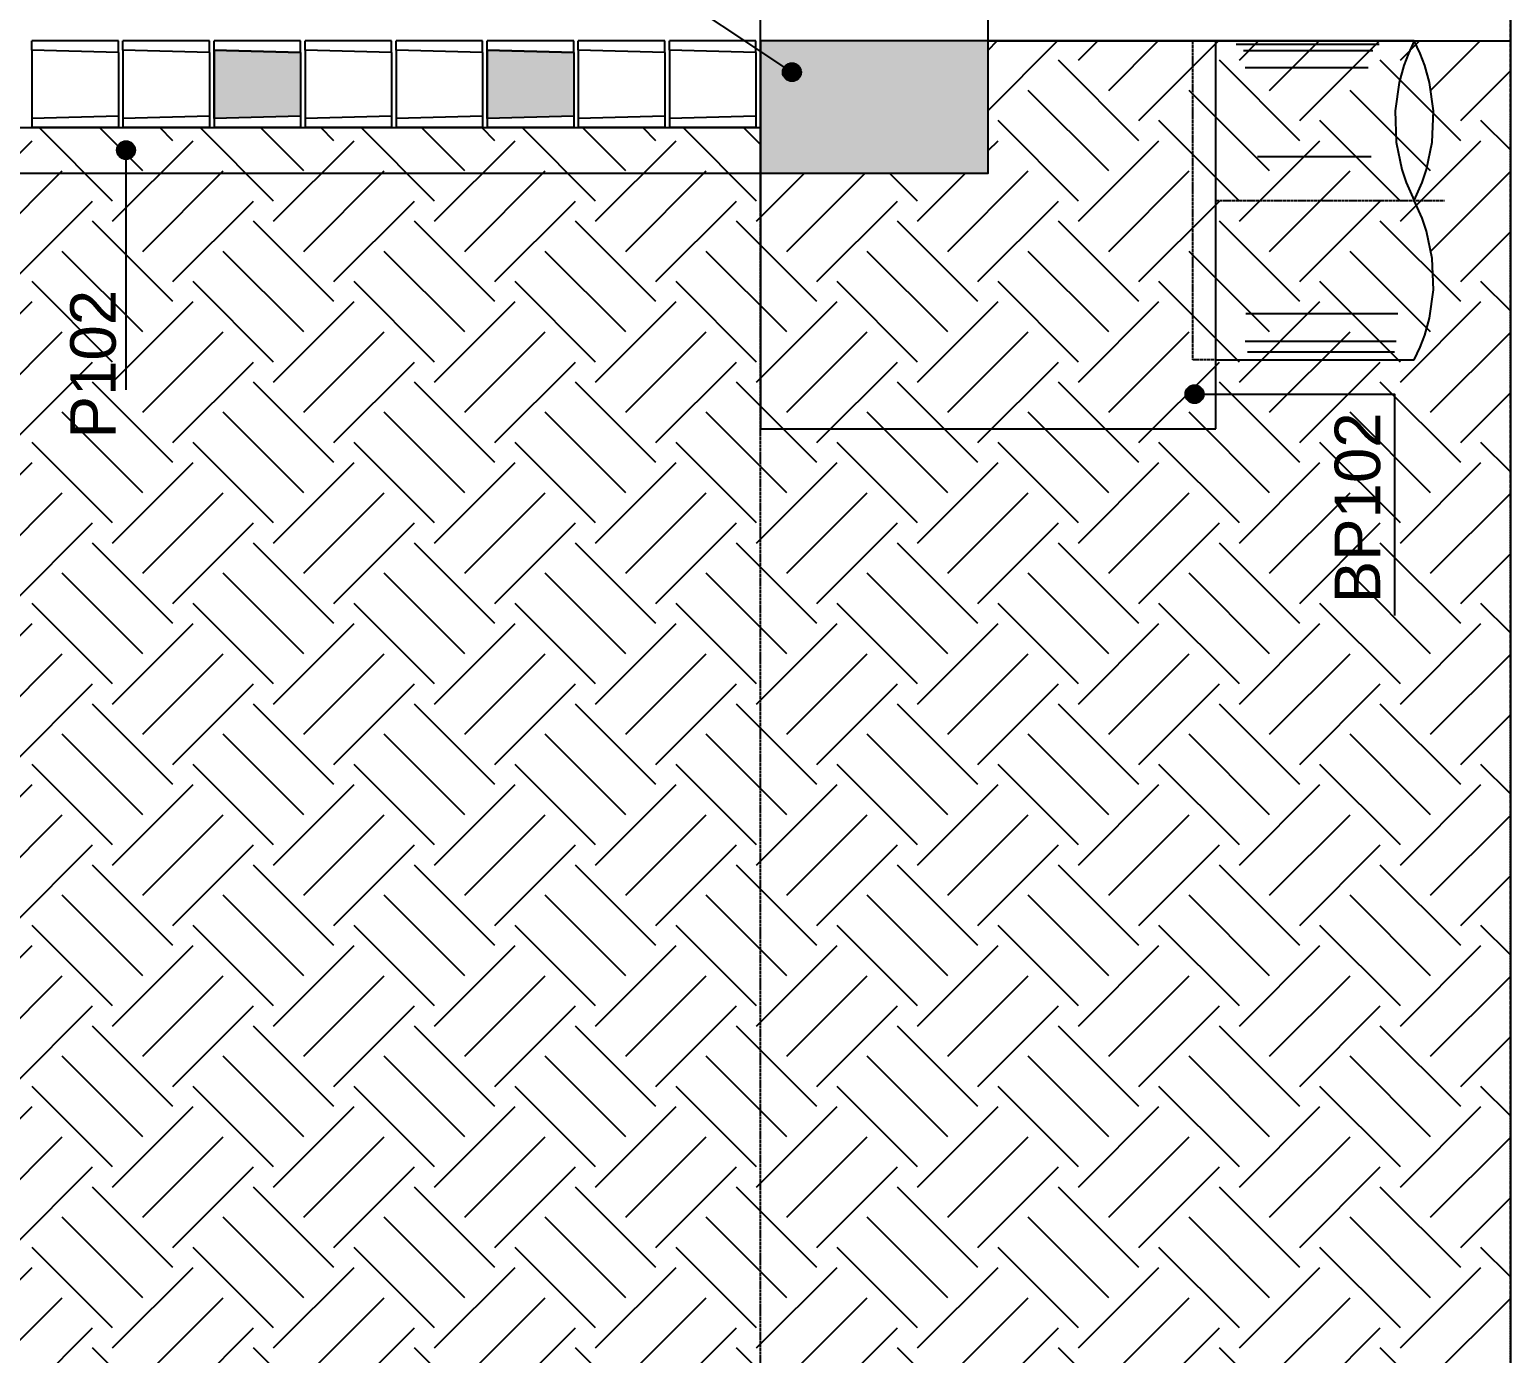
# Model space of a CAD drawing. Extents: x -1789 to 4156, y -3064 to 1391.
# Drawn here: x 1821.4 to 2146.7, y 625 to 915.8 of the extents above; entities that cross this region are included whole.
import ezdxf

# ---------------------------------------------------------------- set-up
doc = ezdxf.new("R2010")
doc.units = 0
doc.linetypes.add('ESTILO_TQS_0003', pattern=[0.92, 0.3, -0.15, 0.02, -0.15, 0.3])
doc.linetypes.add('ESTILO_TQS_0005', pattern=[0.4, 0.3, -0.1])
for name, color, linetype in [('1', 1, 'CONTINUOUS'), ('13', 35, 'CONTINUOUS'), ('2', 2, 'CONTINUOUS'), ('3', 3, 'CONTINUOUS'), ('4', 4, 'CONTINUOUS'), ('8', 8, 'CONTINUOUS')]:
    doc.layers.add(name, color=color, linetype=linetype)
doc.styles.add('TQS_ARIAL', font='arial.ttf')

msp = doc.modelspace()

# ---------------------------------------------------------------- linework, layer by layer
at = {"layer": '1', "linetype": 'Continuous'}
for p, q in [((1981.93575, 875.87575), (1981.93575, 960.2544)), ((1981.93575, 899.2804), (1981.93575, 960.2544)), ((2031.93575, 899.2804), (2031.93575, 960.2544)), ((1821.93575, 911.27155), (1821.93575, 896.2854)), ((1821.93575, 911.27155), (1821.93575, 896.2854)), ((1840.93575, 910.7804), (1840.93575, 896.7804)), ((1840.93575, 910.7804), (1840.93575, 896.7804)), ((1841.93575, 911.27155), (1841.93575, 896.2854)), ((1841.93575, 911.27155), (1841.93575, 896.2854)), ((1841.93575, 911.27155), (1841.93575, 896.2854)), ((1860.93575, 910.7804), (1860.93575, 896.7804)), ((1860.93575, 910.7804), (1860.93575, 896.7804)), ((1861.93575, 911.27155), (1861.93575, 896.2854)), ((1880.93575, 910.7804), (1880.93575, 896.7804)), ((1880.93575, 910.7804), (1880.93575, 896.7804)), ((1881.93575, 911.27155), (1881.93575, 896.2854)), ((1881.93575, 911.27155), (1881.93575, 896.2854)), ((1900.93575, 910.7804), (1900.93575, 896.7804)), ((1900.93575, 910.7804), (1900.93575, 896.7804)), ((1901.93575, 911.27155), (1901.93575, 896.2854)), ((1920.93575, 910.7804), (1920.93575, 896.7804)), ((1920.93575, 910.7804), (1920.93575, 896.7804)), ((1921.93575, 911.27155), (1921.93575, 896.2854)), ((1921.93575, 911.27155), (1921.93575, 896.2854)), ((1940.93575, 910.7804), (1940.93575, 896.7804)), ((1940.93575, 910.7804), (1940.93575, 896.7804)), ((1941.93575, 911.27155), (1941.93575, 896.2854)), ((1960.93575, 910.7804), (1960.93575, 896.7804)), ((1960.93575, 910.7804), (1960.93575, 896.7804)), ((1961.93575, 911.27155), (1961.93575, 896.2854)), ((1961.93575, 911.27155), (1961.93575, 896.2854)), ((1980.93575, 910.7804), (1980.93575, 896.7804)), ((1980.93575, 910.7804), (1980.93575, 896.7804)), ((1980.93575, 910.7804), (1980.93575, 896.7804)), ((1980.93575, 910.7804), (1980.93575, 896.7804)), ((2125.53145, 913.2804), (2081.93575, 913.2804)), ((2117.81115, 912.54045), (2086.4073, 912.54045)), ((2116.4479, 911.14735), (2088.0344, 911.14735)), ((2115.42555, 907.37705), (2088.39605, 907.37705)), ((1842.6279, 836.64375), (1842.6279, 889.48515)), ((2116.1071, 887.80525), (2091.1079, 887.80515)), ((2121.9005, 853.36375), (2088.5768, 853.36385)), ((2121.55975, 847.27215), (2088.39605, 847.27215)), ((2081.93575, 843.2804), (2125.53145, 843.2804)), ((2121.2189, 844.9292), (2088.9383, 844.9292))]:
    msp.add_line(p, q, dxfattribs=at)
at = {"layer": '1', "linetype": 'ESTILO_TQS_0005'}
for p, q in [((1981.93575, 36.7804), (1981.93575, 955.6598)), ((2081.93575, 878.2804), (2132.18895, 878.2804))]:
    msp.add_line(p, q, dxfattribs=at)
at = {"layer": '1', "linetype": 'Continuous'}
for points in [[(1988.85545, 906.4234), (1958.23565, 926.8918), (1958.23565, 969.8463)], [(2125.5315, 913.2804), (2124.24735, 910.5425), (2123.2364, 907.8657), (2122.19345, 904.13395), (2121.32395, 897.90575), (2121.5594, 891.05435), (2122.80315, 885.07365), (2123.78355, 882.17145), (2125.5315, 878.2804)], [(2125.53135, 878.2804), (2127.2793, 882.17145), (2128.25965, 885.07365), (2129.5035, 891.05435), (2129.7389, 897.90575), (2128.86935, 904.13395), (2127.82645, 907.8657), (2126.8155, 910.5425), (2125.53135, 913.2804)], [(2125.53145, 843.2804), (2126.8155, 846.01825), (2127.8265, 848.6951), (2128.86935, 852.4269), (2129.73895, 858.655), (2129.50355, 865.50645), (2128.25975, 871.4871), (2127.2793, 874.3893), (2125.53145, 878.28035)], [(2077.2822, 835.71155), (2121.1991, 835.71155), (2121.1991, 787.0835)]]:
    msp.add_lwpolyline(points, dxfattribs=at)
at = {"layer": '1', "linetype": 'ESTILO_TQS_0005'}
msp.add_lwpolyline([(2081.93575, 843.2804), (2076.93575, 843.2804), (2076.93575, 913.2804), (2081.93575, 913.2804)], dxfattribs=at)
at = {"layer": '1', "linetype": 'Continuous'}
for centre in [(1988.85545, 906.4234), (1842.6107, 889.31505), (2077.2822, 835.71155)]:
    msp.add_circle(centre, 2, dxfattribs=at)
for points in [[(1990.85545, 906.4234), (1987.85545, 908.15545), (1986.97605, 907.10745)], [(1990.85545, 906.4234), (1989.20275, 908.393), (1987.85545, 908.15545)], [(1990.85545, 906.4234), (1990.38755, 907.70895), (1989.20275, 908.393)], [(1990.85545, 906.4234), (1986.97605, 907.10745), (1986.97605, 905.73935)], [(1990.85545, 906.4234), (1986.97605, 905.73935), (1987.85545, 904.69135)], [(1990.85545, 906.4234), (1987.85545, 904.69135), (1989.20275, 904.45375)], [(1990.85545, 906.4234), (1989.20275, 904.45375), (1990.38755, 905.1378)], [(1990.85545, 906.4234), (1990.38755, 905.1378), (1990.85545, 906.4234)], [(1844.6107, 889.31505), (1842.958, 891.28465), (1841.6107, 891.0471)], [(1844.6107, 889.31505), (1844.1428, 890.6006), (1842.958, 891.28465)], [(1844.6107, 889.31505), (1841.6107, 891.0471), (1840.7313, 889.99905)], [(1844.6107, 889.31505), (1840.7313, 889.99905), (1840.7313, 888.631)], [(1844.6107, 889.31505), (1840.7313, 888.631), (1841.6107, 887.583)], [(1844.6107, 889.31505), (1841.6107, 887.583), (1842.958, 887.3454)], [(1844.6107, 889.31505), (1842.958, 887.3454), (1844.1428, 888.02945)], [(1844.6107, 889.31505), (1844.1428, 888.02945), (1844.6107, 889.31505)], [(2079.2822, 835.71155), (2076.2822, 837.4436), (2075.40285, 836.3956)], [(2079.2822, 835.71155), (2075.40285, 836.3956), (2075.40285, 835.02755)], [(2079.2822, 835.71155), (2077.6295, 837.6812), (2076.2822, 837.4436)], [(2079.2822, 835.71155), (2078.8143, 836.99715), (2077.6295, 837.6812)], [(2079.2822, 835.71155), (2075.40285, 835.02755), (2076.2822, 833.9795)], [(2079.2822, 835.71155), (2076.2822, 833.9795), (2077.6295, 833.74195)], [(2079.2822, 835.71155), (2077.6295, 833.74195), (2078.8143, 834.426)], [(2079.2822, 835.71155), (2078.8143, 834.426), (2079.2822, 835.71155)]]:
    msp.add_solid(points, dxfattribs=at)
at = {"layer": '13', "linetype": 'Continuous'}
for p, q in [((2031.93575, 898.0439), (2047.17225, 913.2804)), ((2031.93575, 911.30215), (2033.914, 913.2804)), ((2051.7973, 909.06665), (2056.0111, 913.2804)), ((2058.42645, 902.4375), (2069.26935, 913.2804)), ((2065.05555, 895.80835), (2082.5276, 913.2804)), ((2087.15265, 909.06665), (2091.3664, 913.2804)), ((2093.78175, 902.4375), (2104.62465, 913.2804)), ((2100.4109, 895.80835), (2117.8829, 913.2804)), ((2122.508, 909.06665), (2126.72175, 913.2804)), ((2129.1371, 902.4375), (2139.98, 913.2804)), ((2065.05555, 891.38895), (2047.3779, 909.06665)), ((2100.4109, 891.38895), (2082.73325, 909.06665)), ((2135.76625, 891.38895), (2118.08855, 909.06665)), ((2135.76625, 895.80835), (2146.65185, 906.694)), ((2058.42645, 884.75985), (2040.74875, 902.4375)), ((2093.78175, 884.75985), (2076.1041, 902.4375)), ((2129.1371, 884.75985), (2111.45945, 902.4375)), ((2146.65185, 902.6004), (2146.65185, 902.6004)), ((2051.7973, 878.1307), (2034.11965, 895.80835)), ((2087.15265, 878.1307), (2069.47495, 895.80835)), ((2122.508, 878.1307), (2104.8303, 895.80835)), ((2146.65185, 889.34215), (2140.18565, 895.80835)), ((1804.30995, 873.7113), (1821.9876, 891.38895)), ((1839.66525, 878.1307), (1823.51675, 894.27925)), ((1846.2944, 884.75985), (1836.775, 894.27925)), ((1839.66525, 873.7113), (1857.34295, 891.38895)), ((1852.9235, 891.38895), (1850.03325, 894.27925)), ((1875.0206, 878.1307), (1858.8721, 894.27925)), ((1881.64975, 884.75985), (1872.13035, 894.27925)), ((1875.0206, 873.7113), (1892.6983, 891.38895)), ((1888.27885, 891.38895), (1885.3886, 894.27925)), ((1910.37595, 878.1307), (1894.2274, 894.27925)), ((1917.0051, 884.75985), (1907.48565, 894.27925)), ((1910.37595, 873.7113), (1928.0536, 891.38895)), ((1923.6342, 891.38895), (1920.7439, 894.27925)), ((1945.7313, 878.1307), (1929.58275, 894.27925)), ((1952.3604, 884.75985), (1942.841, 894.27925)), ((1945.7313, 873.7113), (1963.40895, 891.38895)), ((1958.98955, 891.38895), (1956.09925, 894.27925)), ((1981.08665, 878.1307), (1964.9381, 894.27925)), ((1981.93575, 890.53985), (1978.19635, 894.27925)), ((2031.93575, 889.20505), (2034.11965, 891.38895)), ((2051.7973, 873.7113), (2069.47495, 891.38895)), ((2087.15265, 873.7113), (2104.8303, 891.38895)), ((2122.508, 873.7113), (2140.18565, 891.38895)), ((1810.93905, 867.08215), (1828.61675, 884.75985)), ((1846.2944, 867.08215), (1863.97205, 884.75985)), ((1881.64975, 867.08215), (1899.3274, 884.75985)), ((1917.0051, 867.08215), (1934.68275, 884.75985)), ((1952.3604, 867.08215), (1970.0381, 884.75985)), ((2023.0711, 867.08215), (2040.74875, 884.75985)), ((2058.42645, 867.08215), (2076.1041, 884.75985)), ((2093.78175, 867.08215), (2111.45945, 884.75985)), ((2129.1371, 867.08215), (2146.65185, 884.5969)), ((1981.08665, 873.7113), (1991.65575, 884.2804)), ((1987.71575, 867.08215), (2004.914, 884.2804)), ((2016.44195, 878.1307), (2010.29225, 884.2804)), ((2016.44195, 873.7113), (2027.0111, 884.2804)), ((1817.5682, 860.45305), (1835.24585, 878.1307)), ((1852.9235, 860.45305), (1870.6012, 878.1307)), ((1888.27885, 860.45305), (1905.95655, 878.1307)), ((1923.6342, 860.45305), (1941.31185, 878.1307)), ((1958.98955, 860.45305), (1976.6672, 878.1307)), ((1994.3449, 860.45305), (2012.02255, 878.1307)), ((2029.7002, 860.45305), (2047.3779, 878.1307)), ((2065.05555, 860.45305), (2082.73325, 878.1307)), ((2100.4109, 860.45305), (2118.08855, 878.1307)), ((2146.65185, 880.50335), (2146.65185, 880.50335)), ((1852.9235, 856.0336), (1835.24585, 873.7113)), ((1888.27885, 856.0336), (1870.6012, 873.7113)), ((1923.6342, 856.0336), (1905.95655, 873.7113)), ((1958.98955, 856.0336), (1941.31185, 873.7113)), ((1994.3449, 856.0336), (1976.6672, 873.7113)), ((2029.7002, 856.0336), (2012.02255, 873.7113)), ((2065.05555, 856.0336), (2047.3779, 873.7113)), ((2100.4109, 856.0336), (2082.73325, 873.7113)), ((2135.76625, 856.0336), (2118.08855, 873.7113)), ((2135.76625, 860.45305), (2146.65185, 871.33865)), ((1846.2944, 849.4045), (1828.61675, 867.08215)), ((1881.64975, 849.4045), (1863.97205, 867.08215)), ((1917.0051, 849.4045), (1899.3274, 867.08215)), ((1952.3604, 849.4045), (1934.68275, 867.08215)), ((1987.71575, 849.4045), (1970.0381, 867.08215)), ((2023.0711, 849.4045), (2005.3934, 867.08215)), ((2058.42645, 849.4045), (2040.74875, 867.08215)), ((2093.78175, 849.4045), (2076.1041, 867.08215)), ((2129.1371, 849.4045), (2111.45945, 867.08215)), ((2146.65185, 867.2451), (2146.65185, 867.2451)), ((1839.66525, 842.77535), (1821.9876, 860.45305)), ((1875.0206, 842.77535), (1857.34295, 860.45305)), ((1910.37595, 842.77535), (1892.6983, 860.45305)), ((1945.7313, 842.77535), (1928.0536, 860.45305)), ((1981.08665, 842.77535), (1963.40895, 860.45305)), ((2016.44195, 842.77535), (1998.7643, 860.45305)), ((2051.7973, 842.77535), (2034.11965, 860.45305)), ((2087.15265, 842.77535), (2069.47495, 860.45305)), ((2122.508, 842.77535), (2104.8303, 860.45305)), ((2146.65185, 853.98685), (2140.18565, 860.45305)), ((1804.30995, 838.35595), (1821.9876, 856.0336)), ((1839.66525, 838.35595), (1857.34295, 856.0336)), ((1875.0206, 838.35595), (1892.6983, 856.0336)), ((1910.37595, 838.35595), (1928.0536, 856.0336)), ((1945.7313, 838.35595), (1963.40895, 856.0336)), ((1981.08665, 838.35595), (1998.7643, 856.0336)), ((2016.44195, 838.35595), (2034.11965, 856.0336)), ((2051.7973, 838.35595), (2069.47495, 856.0336)), ((2087.15265, 838.35595), (2104.8303, 856.0336)), ((2122.508, 838.35595), (2140.18565, 856.0336)), ((1810.93905, 831.7268), (1828.61675, 849.4045)), ((1846.2944, 831.7268), (1863.97205, 849.4045)), ((1881.64975, 831.7268), (1899.3274, 849.4045)), ((1917.0051, 831.7268), (1934.68275, 849.4045)), ((1952.3604, 831.7268), (1970.0381, 849.4045)), ((1987.71575, 831.7268), (2005.3934, 849.4045)), ((2023.0711, 831.7268), (2040.74875, 849.4045)), ((2058.42645, 831.7268), (2076.1041, 849.4045)), ((2093.78175, 831.7268), (2111.45945, 849.4045)), ((2129.1371, 831.7268), (2146.65185, 849.24155)), ((1817.5682, 825.0977), (1835.24585, 842.77535)), ((1852.9235, 825.0977), (1870.6012, 842.77535)), ((1888.27885, 825.0977), (1905.95655, 842.77535)), ((1923.6342, 825.0977), (1941.31185, 842.77535)), ((1958.98955, 825.0977), (1976.6672, 842.77535)), ((1994.3449, 825.0977), (2012.02255, 842.77535)), ((2029.7002, 825.0977), (2047.3779, 842.77535)), ((2065.05555, 825.0977), (2082.73325, 842.77535)), ((2100.4109, 825.0977), (2118.08855, 842.77535)), ((2146.65185, 845.148), (2146.65185, 845.148)), ((1852.9235, 820.6783), (1835.24585, 838.35595)), ((1888.27885, 820.6783), (1870.6012, 838.35595)), ((1923.6342, 820.6783), (1905.95655, 838.35595)), ((1958.98955, 820.6783), (1941.31185, 838.35595)), ((1994.3449, 820.6783), (1976.6672, 838.35595)), ((2029.7002, 820.6783), (2012.02255, 838.35595)), ((2065.05555, 820.6783), (2047.3779, 838.35595)), ((2100.4109, 820.6783), (2082.73325, 838.35595)), ((2135.76625, 820.6783), (2118.08855, 838.35595)), ((2135.76625, 825.0977), (2146.65185, 835.9833)), ((1846.2944, 814.04915), (1828.61675, 831.7268)), ((1881.64975, 814.04915), (1863.97205, 831.7268)), ((1917.0051, 814.04915), (1899.3274, 831.7268)), ((1952.3604, 814.04915), (1934.68275, 831.7268)), ((1987.71575, 814.04915), (1970.0381, 831.7268)), ((2023.0711, 814.04915), (2005.3934, 831.7268)), ((2058.42645, 814.04915), (2040.74875, 831.7268)), ((2093.78175, 814.04915), (2076.1041, 831.7268)), ((2129.1371, 814.04915), (2111.45945, 831.7268)), ((2146.65185, 831.88975), (2146.65185, 831.88975)), ((1839.66525, 807.42005), (1821.9876, 825.0977)), ((1875.0206, 807.42005), (1857.34295, 825.0977)), ((1910.37595, 807.42005), (1892.6983, 825.0977)), ((1945.7313, 807.42005), (1928.0536, 825.0977)), ((1981.08665, 807.42005), (1963.40895, 825.0977)), ((2016.44195, 807.42005), (1998.7643, 825.0977)), ((2051.7973, 807.42005), (2034.11965, 825.0977)), ((2087.15265, 807.42005), (2069.47495, 825.0977)), ((2122.508, 807.42005), (2104.8303, 825.0977)), ((2146.65185, 818.6315), (2140.18565, 825.0977)), ((1804.30995, 803.0006), (1821.9876, 820.6783)), ((1839.66525, 803.0006), (1857.34295, 820.6783)), ((1875.0206, 803.0006), (1892.6983, 820.6783)), ((1910.37595, 803.0006), (1928.0536, 820.6783)), ((1945.7313, 803.0006), (1963.40895, 820.6783)), ((1981.08665, 803.0006), (1998.7643, 820.6783)), ((2016.44195, 803.0006), (2034.11965, 820.6783)), ((2051.7973, 803.0006), (2069.47495, 820.6783)), ((2087.15265, 803.0006), (2104.8303, 820.6783)), ((2122.508, 803.0006), (2140.18565, 820.6783)), ((1810.93905, 796.3715), (1828.61675, 814.04915)), ((1846.2944, 796.3715), (1863.97205, 814.04915)), ((1881.64975, 796.3715), (1899.3274, 814.04915)), ((1917.0051, 796.3715), (1934.68275, 814.04915)), ((1952.3604, 796.3715), (1970.0381, 814.04915)), ((1987.71575, 796.3715), (2005.3934, 814.04915)), ((2023.0711, 796.3715), (2040.74875, 814.04915)), ((2058.42645, 796.3715), (2076.1041, 814.04915)), ((2093.78175, 796.3715), (2111.45945, 814.04915)), ((2129.1371, 796.3715), (2146.65185, 813.88625)), ((2146.65185, 809.79265), (2146.65185, 809.79265)), ((1817.5682, 789.74235), (1835.24585, 807.42005)), ((1852.9235, 789.74235), (1870.6012, 807.42005)), ((1888.27885, 789.74235), (1905.95655, 807.42005)), ((1923.6342, 789.74235), (1941.31185, 807.42005)), ((1958.98955, 789.74235), (1976.6672, 807.42005)), ((1994.3449, 789.74235), (2012.02255, 807.42005)), ((2029.7002, 789.74235), (2047.3779, 807.42005)), ((2065.05555, 789.74235), (2082.73325, 807.42005)), ((2100.4109, 789.74235), (2118.08855, 807.42005)), ((1852.9235, 785.32295), (1835.24585, 803.0006)), ((1888.27885, 785.32295), (1870.6012, 803.0006)), ((1923.6342, 785.32295), (1905.95655, 803.0006)), ((1958.98955, 785.32295), (1941.31185, 803.0006)), ((1994.3449, 785.32295), (1976.6672, 803.0006)), ((2029.7002, 785.32295), (2012.02255, 803.0006)), ((2065.05555, 785.32295), (2047.3779, 803.0006)), ((2100.4109, 785.32295), (2082.73325, 803.0006)), ((2135.76625, 785.32295), (2118.08855, 803.0006)), ((2135.76625, 789.74235), (2146.65185, 800.628)), ((1846.2944, 778.6938), (1828.61675, 796.3715)), ((1881.64975, 778.6938), (1863.97205, 796.3715)), ((1917.0051, 778.6938), (1899.3274, 796.3715)), ((1952.3604, 778.6938), (1934.68275, 796.3715)), ((1987.71575, 778.6938), (1970.0381, 796.3715)), ((2023.0711, 778.6938), (2005.3934, 796.3715)), ((2058.42645, 778.6938), (2040.74875, 796.3715)), ((2093.78175, 778.6938), (2076.1041, 796.3715)), ((2129.1371, 778.6938), (2111.45945, 796.3715)), ((2146.65185, 796.5344), (2146.65185, 796.5344)), ((1839.66525, 772.0647), (1821.9876, 789.74235)), ((1875.0206, 772.0647), (1857.34295, 789.74235)), ((1910.37595, 772.0647), (1892.6983, 789.74235)), ((1945.7313, 772.0647), (1928.0536, 789.74235)), ((1981.08665, 772.0647), (1963.40895, 789.74235)), ((2016.44195, 772.0647), (1998.7643, 789.74235)), ((2051.7973, 772.0647), (2034.11965, 789.74235)), ((2087.15265, 772.0647), (2069.47495, 789.74235)), ((2122.508, 772.0647), (2104.8303, 789.74235)), ((2146.65185, 783.27615), (2140.18565, 789.74235)), ((1804.30995, 767.64525), (1821.9876, 785.32295)), ((1839.66525, 767.64525), (1857.34295, 785.32295)), ((1875.0206, 767.64525), (1892.6983, 785.32295)), ((1910.37595, 767.64525), (1928.0536, 785.32295)), ((1945.7313, 767.64525), (1963.40895, 785.32295)), ((1981.08665, 767.64525), (1998.7643, 785.32295)), ((2016.44195, 767.64525), (2034.11965, 785.32295)), ((2051.7973, 767.64525), (2069.47495, 785.32295)), ((2087.15265, 767.64525), (2104.8303, 785.32295)), ((2122.508, 767.64525), (2140.18565, 785.32295)), ((1810.93905, 761.01615), (1828.61675, 778.6938)), ((1846.2944, 761.01615), (1863.97205, 778.6938)), ((1881.64975, 761.01615), (1899.3274, 778.6938)), ((1917.0051, 761.01615), (1934.68275, 778.6938)), ((1952.3604, 761.01615), (1970.0381, 778.6938)), ((1987.71575, 761.01615), (2005.3934, 778.6938)), ((2023.0711, 761.01615), (2040.74875, 778.6938)), ((2058.42645, 761.01615), (2076.1041, 778.6938)), ((2093.78175, 761.01615), (2111.45945, 778.6938)), ((2129.1371, 761.01615), (2146.65185, 778.5309)), ((2146.65185, 774.4373), (2146.65185, 774.4373)), ((1817.5682, 754.387), (1835.24585, 772.0647)), ((1852.9235, 754.387), (1870.6012, 772.0647)), ((1888.27885, 754.387), (1905.95655, 772.0647)), ((1923.6342, 754.387), (1941.31185, 772.0647)), ((1958.98955, 754.387), (1976.6672, 772.0647)), ((1994.3449, 754.387), (2012.02255, 772.0647)), ((2029.7002, 754.387), (2047.3779, 772.0647)), ((2065.05555, 754.387), (2082.73325, 772.0647)), ((2100.4109, 754.387), (2118.08855, 772.0647)), ((1852.9235, 749.9676), (1835.24585, 767.64525)), ((1888.27885, 749.9676), (1870.6012, 767.64525)), ((1923.6342, 749.9676), (1905.95655, 767.64525)), ((1958.98955, 749.9676), (1941.31185, 767.64525)), ((1994.3449, 749.9676), (1976.6672, 767.64525)), ((2029.7002, 749.9676), (2012.02255, 767.64525)), ((2065.05555, 749.9676), (2047.3779, 767.64525)), ((2100.4109, 749.9676), (2082.73325, 767.64525)), ((2135.76625, 749.9676), (2118.08855, 767.64525)), ((2135.76625, 754.387), (2146.65185, 765.27265)), ((1846.2944, 743.33845), (1828.61675, 761.01615)), ((1881.64975, 743.33845), (1863.97205, 761.01615)), ((1917.0051, 743.33845), (1899.3274, 761.01615)), ((1952.3604, 743.33845), (1934.68275, 761.01615)), ((1987.71575, 743.33845), (1970.0381, 761.01615)), ((2023.0711, 743.33845), (2005.3934, 761.01615)), ((2058.42645, 743.33845), (2040.74875, 761.01615)), ((2093.78175, 743.33845), (2076.1041, 761.01615)), ((2129.1371, 743.33845), (2111.45945, 761.01615)), ((2146.65185, 761.17905), (2146.65185, 761.17905)), ((1839.66525, 736.70935), (1821.9876, 754.387)), ((1875.0206, 736.70935), (1857.34295, 754.387)), ((1910.37595, 736.70935), (1892.6983, 754.387)), ((1945.7313, 736.70935), (1928.0536, 754.387)), ((1981.08665, 736.70935), (1963.40895, 754.387)), ((2016.44195, 736.70935), (1998.7643, 754.387)), ((2051.7973, 736.70935), (2034.11965, 754.387)), ((2087.15265, 736.70935), (2069.47495, 754.387)), ((2122.508, 736.70935), (2104.8303, 754.387)), ((2146.65185, 747.9208), (2140.18565, 754.387)), ((1804.30995, 732.28995), (1821.9876, 749.9676)), ((1839.66525, 732.28995), (1857.34295, 749.9676)), ((1875.0206, 732.28995), (1892.6983, 749.9676)), ((1910.37595, 732.28995), (1928.0536, 749.9676)), ((1945.7313, 732.28995), (1963.40895, 749.9676)), ((1981.08665, 732.28995), (1998.7643, 749.9676)), ((2016.44195, 732.28995), (2034.11965, 749.9676)), ((2051.7973, 732.28995), (2069.47495, 749.9676)), ((2087.15265, 732.28995), (2104.8303, 749.9676)), ((2122.508, 732.28995), (2140.18565, 749.9676)), ((1810.93905, 725.6608), (1828.61675, 743.33845)), ((1846.2944, 725.6608), (1863.97205, 743.33845)), ((1881.64975, 725.6608), (1899.3274, 743.33845)), ((1917.0051, 725.6608), (1934.68275, 743.33845)), ((1952.3604, 725.6608), (1970.0381, 743.33845)), ((1987.71575, 725.6608), (2005.3934, 743.33845)), ((2023.0711, 725.6608), (2040.74875, 743.33845)), ((2058.42645, 725.6608), (2076.1041, 743.33845)), ((2093.78175, 725.6608), (2111.45945, 743.33845)), ((2129.1371, 725.6608), (2146.65185, 743.17555)), ((2146.65185, 739.082), (2146.65185, 739.082)), ((1817.5682, 719.0317), (1835.24585, 736.70935)), ((1852.9235, 719.0317), (1870.6012, 736.70935)), ((1888.27885, 719.0317), (1905.95655, 736.70935)), ((1923.6342, 719.0317), (1941.31185, 736.70935)), ((1958.98955, 719.0317), (1976.6672, 736.70935)), ((1994.3449, 719.0317), (2012.02255, 736.70935)), ((2029.7002, 719.0317), (2047.3779, 736.70935)), ((2065.05555, 719.0317), (2082.73325, 736.70935)), ((2100.4109, 719.0317), (2118.08855, 736.70935)), ((1852.9235, 714.61225), (1835.24585, 732.28995)), ((1888.27885, 714.61225), (1870.6012, 732.28995)), ((1923.6342, 714.61225), (1905.95655, 732.28995)), ((1958.98955, 714.61225), (1941.31185, 732.28995)), ((1994.3449, 714.61225), (1976.6672, 732.28995)), ((2029.7002, 714.61225), (2012.02255, 732.28995)), ((2065.05555, 714.61225), (2047.3779, 732.28995)), ((2100.4109, 714.61225), (2082.73325, 732.28995)), ((2135.76625, 714.61225), (2118.08855, 732.28995)), ((2135.76625, 719.0317), (2146.65185, 729.9173)), ((1846.2944, 707.98315), (1828.61675, 725.6608)), ((1881.64975, 707.98315), (1863.97205, 725.6608)), ((1917.0051, 707.98315), (1899.3274, 725.6608)), ((1952.3604, 707.98315), (1934.68275, 725.6608)), ((1987.71575, 707.98315), (1970.0381, 725.6608)), ((2023.0711, 707.98315), (2005.3934, 725.6608)), ((2058.42645, 707.98315), (2040.74875, 725.6608)), ((2093.78175, 707.98315), (2076.1041, 725.6608)), ((2129.1371, 707.98315), (2111.45945, 725.6608)), ((2146.65185, 725.82375), (2146.65185, 725.82375)), ((1839.66525, 701.354), (1821.9876, 719.0317)), ((1875.0206, 701.354), (1857.34295, 719.0317)), ((1910.37595, 701.354), (1892.6983, 719.0317)), ((1945.7313, 701.354), (1928.0536, 719.0317)), ((1981.08665, 701.354), (1963.40895, 719.0317)), ((2016.44195, 701.354), (1998.7643, 719.0317)), ((2051.7973, 701.354), (2034.11965, 719.0317)), ((2087.15265, 701.354), (2069.47495, 719.0317)), ((2122.508, 701.354), (2104.8303, 719.0317)), ((2146.65185, 712.5655), (2140.18565, 719.0317)), ((1804.30995, 696.9346), (1821.9876, 714.61225)), ((1839.66525, 696.9346), (1857.34295, 714.61225)), ((1875.0206, 696.9346), (1892.6983, 714.61225)), ((1910.37595, 696.9346), (1928.0536, 714.61225)), ((1945.7313, 696.9346), (1963.40895, 714.61225)), ((1981.08665, 696.9346), (1998.7643, 714.61225)), ((2016.44195, 696.9346), (2034.11965, 714.61225)), ((2051.7973, 696.9346), (2069.47495, 714.61225)), ((2087.15265, 696.9346), (2104.8303, 714.61225)), ((2122.508, 696.9346), (2140.18565, 714.61225)), ((1810.93905, 690.30545), (1828.61675, 707.98315)), ((1846.2944, 690.30545), (1863.97205, 707.98315)), ((1881.64975, 690.30545), (1899.3274, 707.98315)), ((1917.0051, 690.30545), (1934.68275, 707.98315)), ((1952.3604, 690.30545), (1970.0381, 707.98315)), ((1987.71575, 690.30545), (2005.3934, 707.98315)), ((2023.0711, 690.30545), (2040.74875, 707.98315)), ((2058.42645, 690.30545), (2076.1041, 707.98315)), ((2093.78175, 690.30545), (2111.45945, 707.98315)), ((2129.1371, 690.30545), (2146.65185, 707.8202)), ((2146.65185, 703.72665), (2146.65185, 703.72665)), ((1817.5682, 683.67635), (1835.24585, 701.354)), ((1852.9235, 683.67635), (1870.6012, 701.354)), ((1888.27885, 683.67635), (1905.95655, 701.354)), ((1923.6342, 683.67635), (1941.31185, 701.354)), ((1958.98955, 683.67635), (1976.6672, 701.354)), ((1994.3449, 683.67635), (2012.02255, 701.354)), ((2029.7002, 683.67635), (2047.3779, 701.354)), ((2065.05555, 683.67635), (2082.73325, 701.354)), ((2100.4109, 683.67635), (2118.08855, 701.354)), ((1852.9235, 679.2569), (1835.24585, 696.9346)), ((1888.27885, 679.2569), (1870.6012, 696.9346)), ((1923.6342, 679.2569), (1905.95655, 696.9346)), ((1958.98955, 679.2569), (1941.31185, 696.9346)), ((1994.3449, 679.2569), (1976.6672, 696.9346)), ((2029.7002, 679.2569), (2012.02255, 696.9346)), ((2065.05555, 679.2569), (2047.3779, 696.9346)), ((2100.4109, 679.2569), (2082.73325, 696.9346)), ((2135.76625, 679.2569), (2118.08855, 696.9346)), ((2135.76625, 683.67635), (2146.65185, 694.56195)), ((1846.2944, 672.6278), (1828.61675, 690.30545)), ((1881.64975, 672.6278), (1863.97205, 690.30545)), ((1917.0051, 672.6278), (1899.3274, 690.30545)), ((1952.3604, 672.6278), (1934.68275, 690.30545)), ((1987.71575, 672.6278), (1970.0381, 690.30545)), ((2023.0711, 672.6278), (2005.3934, 690.30545)), ((2058.42645, 672.6278), (2040.74875, 690.30545)), ((2093.78175, 672.6278), (2076.1041, 690.30545)), ((2129.1371, 672.6278), (2111.45945, 690.30545)), ((2146.65185, 690.4684), (2146.65185, 690.4684)), ((1839.66525, 665.99865), (1821.9876, 683.67635)), ((1875.0206, 665.99865), (1857.34295, 683.67635)), ((1910.37595, 665.99865), (1892.6983, 683.67635)), ((1945.7313, 665.99865), (1928.0536, 683.67635)), ((1981.08665, 665.99865), (1963.40895, 683.67635)), ((2016.44195, 665.99865), (1998.7643, 683.67635)), ((2051.7973, 665.99865), (2034.11965, 683.67635)), ((2087.15265, 665.99865), (2069.47495, 683.67635)), ((2122.508, 665.99865), (2104.8303, 683.67635)), ((2146.65185, 677.21015), (2140.18565, 683.67635)), ((1804.30995, 661.57925), (1821.9876, 679.2569)), ((1839.66525, 661.57925), (1857.34295, 679.2569)), ((1875.0206, 661.57925), (1892.6983, 679.2569)), ((1910.37595, 661.57925), (1928.0536, 679.2569)), ((1945.7313, 661.57925), (1963.40895, 679.2569)), ((1981.08665, 661.57925), (1998.7643, 679.2569)), ((2016.44195, 661.57925), (2034.11965, 679.2569)), ((2051.7973, 661.57925), (2069.47495, 679.2569)), ((2087.15265, 661.57925), (2104.8303, 679.2569)), ((2122.508, 661.57925), (2140.18565, 679.2569)), ((1810.93905, 654.95015), (1828.61675, 672.6278)), ((1846.2944, 654.95015), (1863.97205, 672.6278)), ((1881.64975, 654.95015), (1899.3274, 672.6278)), ((1917.0051, 654.95015), (1934.68275, 672.6278)), ((1952.3604, 654.95015), (1970.0381, 672.6278)), ((1987.71575, 654.95015), (2005.3934, 672.6278)), ((2023.0711, 654.95015), (2040.74875, 672.6278)), ((2058.42645, 654.95015), (2076.1041, 672.6278)), ((2093.78175, 654.95015), (2111.45945, 672.6278)), ((2129.1371, 654.95015), (2146.65185, 672.4649)), ((2146.65185, 668.3713), (2146.65185, 668.3713)), ((1817.5682, 648.321), (1835.24585, 665.99865)), ((1852.9235, 648.321), (1870.6012, 665.99865)), ((1888.27885, 648.321), (1905.95655, 665.99865)), ((1923.6342, 648.321), (1941.31185, 665.99865)), ((1958.98955, 648.321), (1976.6672, 665.99865)), ((1994.3449, 648.321), (2012.02255, 665.99865)), ((2029.7002, 648.321), (2047.3779, 665.99865)), ((2065.05555, 648.321), (2082.73325, 665.99865)), ((2100.4109, 648.321), (2118.08855, 665.99865)), ((1852.9235, 643.9016), (1835.24585, 661.57925)), ((1888.27885, 643.9016), (1870.6012, 661.57925)), ((1923.6342, 643.9016), (1905.95655, 661.57925)), ((1958.98955, 643.9016), (1941.31185, 661.57925)), ((1994.3449, 643.9016), (1976.6672, 661.57925)), ((2029.7002, 643.9016), (2012.02255, 661.57925)), ((2065.05555, 643.9016), (2047.3779, 661.57925)), ((2100.4109, 643.9016), (2082.73325, 661.57925)), ((2135.76625, 643.9016), (2118.08855, 661.57925)), ((2135.76625, 648.321), (2146.65185, 659.2066)), ((1846.2944, 637.27245), (1828.61675, 654.95015)), ((1881.64975, 637.27245), (1863.97205, 654.95015)), ((1917.0051, 637.27245), (1899.3274, 654.95015)), ((1952.3604, 637.27245), (1934.68275, 654.95015)), ((1987.71575, 637.27245), (1970.0381, 654.95015)), ((2023.0711, 637.27245), (2005.3934, 654.95015)), ((2058.42645, 637.27245), (2040.74875, 654.95015)), ((2093.78175, 637.27245), (2076.1041, 654.95015)), ((2129.1371, 637.27245), (2111.45945, 654.95015)), ((2146.65185, 655.11305), (2146.65185, 655.11305)), ((1839.66525, 630.64335), (1821.9876, 648.321)), ((1875.0206, 630.64335), (1857.34295, 648.321)), ((1910.37595, 630.64335), (1892.6983, 648.321)), ((1945.7313, 630.64335), (1928.0536, 648.321)), ((1981.08665, 630.64335), (1963.40895, 648.321)), ((2016.44195, 630.64335), (1998.7643, 648.321)), ((2051.7973, 630.64335), (2034.11965, 648.321)), ((2087.15265, 630.64335), (2069.47495, 648.321)), ((2122.508, 630.64335), (2104.8303, 648.321)), ((2146.65185, 641.8548), (2140.18565, 648.321)), ((1804.30995, 626.2239), (1821.9876, 643.9016)), ((1839.66525, 626.2239), (1857.34295, 643.9016)), ((1875.0206, 626.2239), (1892.6983, 643.9016)), ((1910.37595, 626.2239), (1928.0536, 643.9016)), ((1945.7313, 626.2239), (1963.40895, 643.9016)), ((1981.08665, 626.2239), (1998.7643, 643.9016)), ((2016.44195, 626.2239), (2034.11965, 643.9016)), ((2051.7973, 626.2239), (2069.47495, 643.9016)), ((2087.15265, 626.2239), (2104.8303, 643.9016)), ((2122.508, 626.2239), (2140.18565, 643.9016)), ((1810.93905, 619.5948), (1828.61675, 637.27245)), ((1846.2944, 619.5948), (1863.97205, 637.27245)), ((1881.64975, 619.5948), (1899.3274, 637.27245)), ((1917.0051, 619.5948), (1934.68275, 637.27245)), ((1952.3604, 619.5948), (1970.0381, 637.27245)), ((1987.71575, 619.5948), (2005.3934, 637.27245)), ((2023.0711, 619.5948), (2040.74875, 637.27245)), ((2058.42645, 619.5948), (2076.1041, 637.27245)), ((2093.78175, 619.5948), (2111.45945, 637.27245)), ((2129.1371, 619.5948), (2146.65185, 637.10955)), ((2146.65185, 633.01595), (2146.65185, 633.01595)), ((1817.5682, 612.96565), (1835.24585, 630.64335)), ((1852.9235, 612.96565), (1870.6012, 630.64335)), ((1888.27885, 612.96565), (1905.95655, 630.64335)), ((1923.6342, 612.96565), (1941.31185, 630.64335)), ((1958.98955, 612.96565), (1976.6672, 630.64335)), ((1994.3449, 612.96565), (2012.02255, 630.64335)), ((2029.7002, 612.96565), (2047.3779, 630.64335)), ((2065.05555, 612.96565), (2082.73325, 630.64335)), ((2100.4109, 612.96565), (2118.08855, 630.64335)), ((1852.9235, 608.54625), (1835.24585, 626.2239)), ((1888.27885, 608.54625), (1870.6012, 626.2239)), ((1923.6342, 608.54625), (1905.95655, 626.2239)), ((1958.98955, 608.54625), (1941.31185, 626.2239)), ((1994.3449, 608.54625), (1976.6672, 626.2239)), ((2029.7002, 608.54625), (2012.02255, 626.2239)), ((2065.05555, 608.54625), (2047.3779, 626.2239)), ((2100.4109, 608.54625), (2082.73325, 626.2239)), ((2135.76625, 608.54625), (2118.08855, 626.2239))]:
    msp.add_line(p, q, dxfattribs=at)
msp.add_lwpolyline([(1856.93695, -1503.71575), (1856.93695, -1305.2196), (1906.93695, -1305.2196), (1906.93695, -1286.2196), (1856.93695, -1286.2196), (1856.93695, -898.2197), (1946.93695, -898.2197), (1946.93695, -808.2197), (1856.93695, -808.2197), (1856.93695, 392.28175), (1981.93575, 392.28175), (1981.93575, 382.2804), (2031.93575, 382.2804), (2031.93575, 411.2804), (1644.93695, 411.2804), (1644.93695, 894.27925), (1981.93575, 894.27925), (1981.93575, 884.2804), (2031.93575, 884.2804), (2031.93575, 913.2804), (2146.65185, 913.2804), (2146.65185, -1652.89415)], dxfattribs=at)
at = {"layer": '2', "linetype": 'Continuous'}
for p, q in [((1821.93575, 911.27155), (1821.93575, 913.2804)), ((1840.93575, 913.2804), (1821.93575, 913.2804)), ((1821.93575, 911.27155), (1821.93575, 913.2804)), ((1840.93575, 910.7804), (1821.93575, 911.27155)), ((1840.93575, 910.7804), (1840.93575, 913.2804)), ((1840.93575, 910.7804), (1840.93575, 913.2804)), ((1841.93575, 911.27155), (1841.93575, 913.2804)), ((1860.93575, 913.2804), (1841.93575, 913.2804)), ((1841.93575, 911.27155), (1841.93575, 913.2804)), ((1841.93575, 911.27155), (1841.93575, 913.2804)), ((1860.93575, 910.7804), (1841.93575, 911.27155)), ((1860.93575, 910.7804), (1860.93575, 913.2804)), ((1860.93575, 910.7804), (1860.93575, 913.2804)), ((1880.93575, 913.2804), (1861.93575, 913.2804)), ((1861.93575, 911.27155), (1861.93575, 913.2804)), ((1880.93575, 910.7804), (1861.93575, 911.27155)), ((1880.93575, 910.7804), (1880.93575, 913.2804)), ((1880.93575, 910.7804), (1880.93575, 913.2804)), ((1881.93575, 911.27155), (1881.93575, 913.2804)), ((1900.93575, 913.2804), (1881.93575, 913.2804)), ((1881.93575, 911.27155), (1881.93575, 913.2804)), ((1900.93575, 910.7804), (1881.93575, 911.27155)), ((1900.93575, 910.7804), (1900.93575, 913.2804)), ((1900.93575, 910.7804), (1900.93575, 913.2804)), ((1920.93575, 913.2804), (1901.93575, 913.2804)), ((1901.93575, 911.27155), (1901.93575, 913.2804)), ((1920.93575, 910.7804), (1901.93575, 911.27155)), ((1920.93575, 910.7804), (1920.93575, 913.2804)), ((1920.93575, 910.7804), (1920.93575, 913.2804)), ((1921.93575, 911.27155), (1921.93575, 913.2804)), ((1940.93575, 913.2804), (1921.93575, 913.2804)), ((1921.93575, 911.27155), (1921.93575, 913.2804)), ((1940.93575, 910.7804), (1921.93575, 911.27155)), ((1940.93575, 910.7804), (1940.93575, 913.2804)), ((1940.93575, 910.7804), (1940.93575, 913.2804)), ((1960.93575, 913.2804), (1941.93575, 913.2804)), ((1941.93575, 911.27155), (1941.93575, 913.2804)), ((1960.93575, 910.7804), (1941.93575, 911.27155)), ((1960.93575, 910.7804), (1960.93575, 913.2804)), ((1960.93575, 910.7804), (1960.93575, 913.2804)), ((1961.93575, 911.27155), (1961.93575, 913.2804)), ((1980.93575, 913.2804), (1961.93575, 913.2804)), ((1961.93575, 911.27155), (1961.93575, 913.2804)), ((1980.93575, 910.7804), (1961.93575, 911.27155)), ((1980.93575, 910.7804), (1980.93575, 913.2804)), ((1980.93575, 910.7804), (1980.93575, 913.2804)), ((1980.93575, 910.7804), (1980.93575, 913.2804)), ((1980.93575, 910.7804), (1980.93575, 913.2804)), ((1840.93575, 896.77655), (1821.93575, 896.2854)), ((1821.93575, 896.2854), (1821.93575, 894.2804)), ((1821.93575, 896.2854), (1821.93575, 894.2804)), ((1840.93575, 896.77655), (1840.93575, 894.28235)), ((1840.93575, 896.77655), (1840.93575, 894.28235)), ((1860.93575, 896.77655), (1841.93575, 896.2854)), ((1841.93575, 896.2854), (1841.93575, 894.2804)), ((1841.93575, 896.2854), (1841.93575, 894.2804)), ((1841.93575, 896.2854), (1841.93575, 894.2804)), ((1860.93575, 896.77655), (1860.93575, 894.28235)), ((1860.93575, 896.77655), (1860.93575, 894.28235)), ((1880.93575, 896.77655), (1861.93575, 896.2854)), ((1861.93575, 896.2854), (1861.93575, 894.2804)), ((1880.93575, 896.77655), (1880.93575, 894.28235)), ((1880.93575, 896.77655), (1880.93575, 894.28235)), ((1900.93575, 896.77655), (1881.93575, 896.2854)), ((1881.93575, 896.2854), (1881.93575, 894.2804)), ((1881.93575, 896.2854), (1881.93575, 894.2804)), ((1900.93575, 896.77655), (1900.93575, 894.28235)), ((1900.93575, 896.77655), (1900.93575, 894.28235)), ((1920.93575, 896.77655), (1901.93575, 896.2854)), ((1901.93575, 896.2854), (1901.93575, 894.2804)), ((1920.93575, 896.77655), (1920.93575, 894.28235)), ((1920.93575, 896.77655), (1920.93575, 894.28235)), ((1940.93575, 896.77655), (1921.93575, 896.2854)), ((1921.93575, 896.2854), (1921.93575, 894.2804)), ((1921.93575, 896.2854), (1921.93575, 894.2804)), ((1940.93575, 896.77655), (1940.93575, 894.28235)), ((1940.93575, 896.77655), (1940.93575, 894.28235)), ((1960.93575, 896.77655), (1941.93575, 896.2854)), ((1941.93575, 896.2854), (1941.93575, 894.2804)), ((1960.93575, 896.77655), (1960.93575, 894.28235)), ((1960.93575, 896.77655), (1960.93575, 894.28235)), ((1980.93575, 896.77655), (1961.93575, 896.2854)), ((1961.93575, 896.2854), (1961.93575, 894.2804)), ((1961.93575, 896.2854), (1961.93575, 894.2804)), ((1980.93575, 896.77655), (1980.93575, 894.28235)), ((1980.93575, 896.77655), (1980.93575, 894.28235)), ((1980.93575, 896.77655), (1980.93575, 894.28235)), ((1980.93575, 896.77655), (1980.93575, 894.28235)), ((1840.93575, 894.28235), (1821.93575, 894.2804)), ((1860.93575, 894.28235), (1841.93575, 894.2804)), ((1880.93575, 894.28235), (1861.93575, 894.2804)), ((1900.93575, 894.28235), (1881.93575, 894.2804)), ((1920.93575, 894.28235), (1901.93575, 894.2804)), ((1940.93575, 894.28235), (1921.93575, 894.2804)), ((1960.93575, 894.28235), (1941.93575, 894.2804)), ((1980.93575, 894.28235), (1961.93575, 894.2804)), ((1981.93575, 894.2804), (1981.93575, 894.2804)), ((2031.93575, 894.2804), (2031.93575, 894.2804)), ((1981.93575, 870.87575), (1981.93575, 870.87575))]:
    msp.add_line(p, q, dxfattribs=at)
at = {"layer": '2', "linetype": 'ESTILO_TQS_0003'}
msp.add_lwpolyline([(1532.6668, -1652.89415), (2146.65185, -1652.89415), (2146.65185, 1011.24555), (1532.6668, 1011.24555), (1532.6668, -1652.89415)], dxfattribs=at)
at = {"layer": '3', "linetype": 'Continuous'}
for p, q in [((2146.65185, 1011.24555), (2146.65185, -1652.89415)), ((2081.93575, 913.2804), (2031.93575, 913.2804)), ((2081.93575, 828.1234), (2081.93575, 913.2804)), ((1981.93575, 894.2804), (1981.93575, 828.1234)), ((1746.93695, 884.2804), (1981.93575, 884.2804)), ((1981.93575, 828.1234), (2081.93575, 828.1234))]:
    msp.add_line(p, q, dxfattribs=at)
at = {"layer": '4', "linetype": 'Continuous'}
msp.add_lwpolyline([(1981.93575, 884.2804), (2031.93575, 884.2804), (2031.93575, 913.2804), (1981.93575, 913.2804), (1981.93575, 884.2804)], dxfattribs=at)
at = {"layer": '8', "linetype": 'Continuous'}
for points in [[(1861.93575, 896.2854), (1861.93575, 911.27155), (1880.93575, 910.7804), (1880.93575, 896.77655), (1861.93575, 896.2854)], [(1921.93575, 896.2854), (1921.93575, 911.27155), (1940.93575, 910.7804), (1940.93575, 896.77655), (1921.93575, 896.2854)], [(1981.93575, 884.2804), (2031.93575, 884.2804), (2031.93575, 913.2804), (1981.93575, 913.2804), (1981.93575, 884.2804)]]:
    msp.add_lwpolyline(points, dxfattribs=at)
for points in [[(1861.93575, 896.2854), (1861.93575, 911.27155), (1880.93575, 910.7804)], [(1861.93575, 896.2854), (1880.93575, 910.7804), (1880.93575, 896.77655)], [(1921.93575, 896.2854), (1921.93575, 911.27155), (1940.93575, 910.7804)], [(1921.93575, 896.2854), (1940.93575, 910.7804), (1940.93575, 896.77655)], [(1981.93575, 884.2804), (2031.93575, 884.2804), (2031.93575, 913.2804)], [(1981.93575, 884.2804), (2031.93575, 913.2804), (1981.93575, 913.2804)], [(1981.93575, 884.2804), (1981.93575, 913.2804), (1981.93575, 884.2804)], [(1861.93575, 896.2854), (1880.93575, 896.77655), (1861.93575, 896.2854)], [(1921.93575, 896.2854), (1940.93575, 896.77655), (1921.93575, 896.2854)]]:
    msp.add_solid(points, dxfattribs=at)

# ---------------------------------------------------------------- texts
at = {"layer": '2', "linetype": 'Continuous', "style": 'TQS_ARIAL'}
for s, p in [('P102', (1840.34935, 825.99785)), ('BP102', (2118.0545, 789.7845))]:
    msp.add_text(s, height=10, rotation=90, dxfattribs=at).set_placement(p)

doc.saveas('drawing.dxf')
